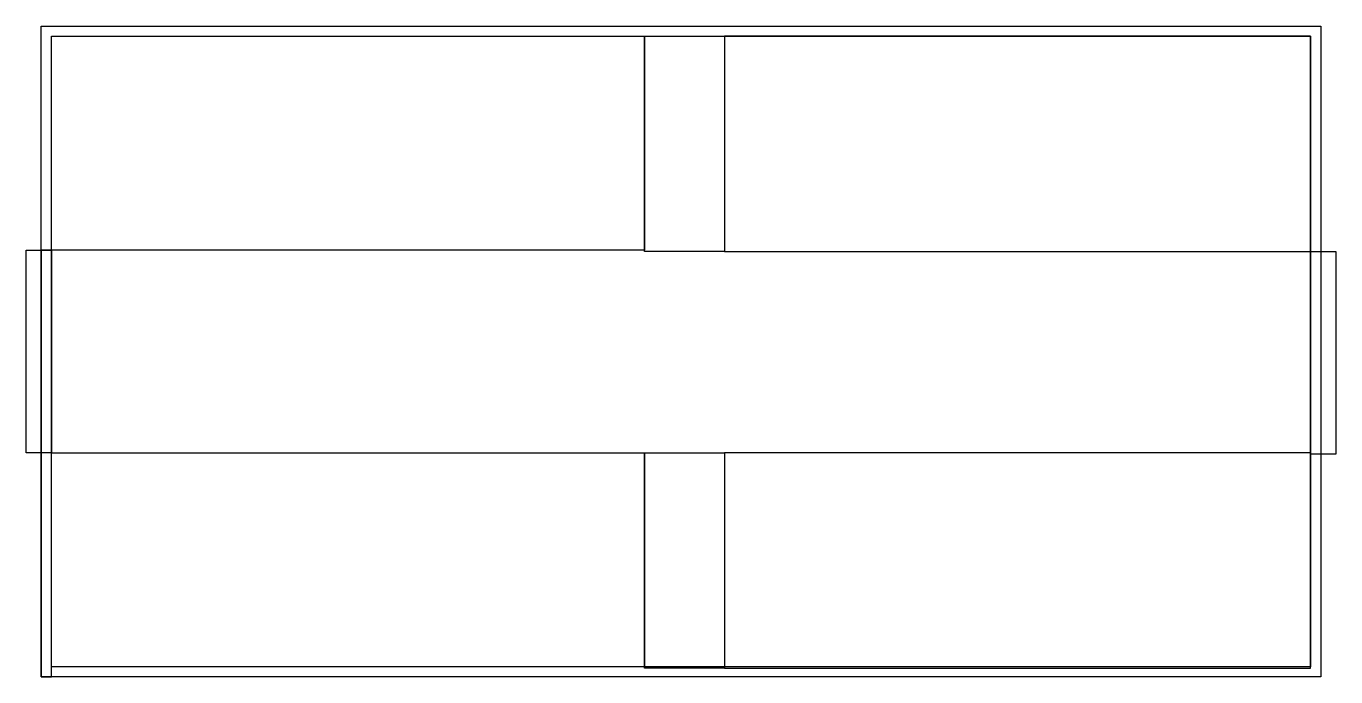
# Model space of a CAD drawing. Header units: millimetres. Extents: x 1189 to 4308, y 1221 to 2771.
import ezdxf

# ---------------------------------------------------------------- set-up
doc = ezdxf.new("R2010")
doc.units = ezdxf.units.MM

msp = doc.modelspace()

# ---------------------------------------------------------------- linework, layer by layer
for points in [[(1224.8, 2770.8), (4271.8, 2770.8), (4271.8, 1220.6), (1224.8, 1220.6)], [(1248.8, 2746.8), (4247.8, 2746.8), (4247.8, 1244.6), (1248.8, 1244.6)], [(1248.8, 2746.8), (2661.7, 2746.8), (2661.7, 2237.2), (1248.8, 2237.2)], [(2661.7, 2746.8), (2851.6, 2746.8), (2851.6, 2233.9), (2661.7, 2233.9)], [(2851.6, 2233.9), (4247.8, 2233.9), (4247.8, 2746.8), (2851.6, 2746.8)], [(1188.9, 2237.2), (1248.8, 2237.2), (1248.8, 1754.2), (1188.9, 1754.2)], [(1248.8, 2237.2), (1224.8, 2237.2), (1224.8, 1220.6), (1248.8, 1220.6)], [(4247.8, 2233.9), (4307.8, 2233.9), (4307.8, 1750.9), (4247.8, 1750.9)], [(1248.8, 1754.2), (2661.7, 1754.2), (2661.7, 1244.6), (1248.8, 1244.6)], [(2661.7, 1754.2), (2851.6, 1754.2), (2851.6, 1241.3), (2661.7, 1241.3)], [(2851.6, 1241.3), (4247.8, 1241.3), (4247.8, 1754.2), (2851.6, 1754.2)]]:
    msp.add_lwpolyline(points, close=True)

doc.saveas('drawing.dxf')
